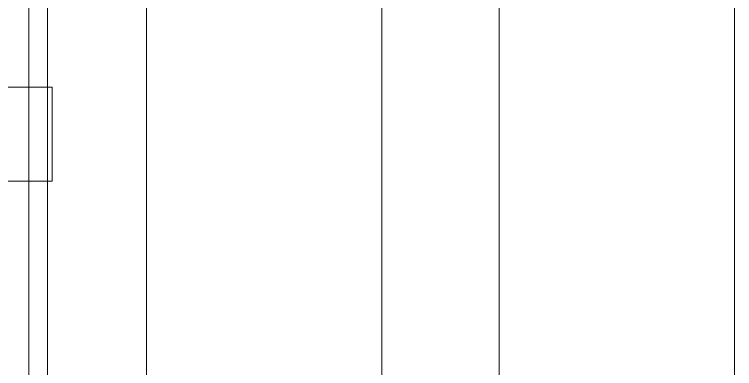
# Model space of a CAD drawing. Header units: millimetres. Extents: x -191664 to 191490, y -197311 to 10263.
# Drawn here: x 1393.9 to 1700, y -30899.7 to -30749.1 of the extents above; entities that cross this region are included whole.
import ezdxf

# ---------------------------------------------------------------- set-up
doc = ezdxf.new("R2010")
doc.units = ezdxf.units.MM
doc.layers.add('frontal_secador', color=7, linetype='Continuous', lineweight=0)

msp = doc.modelspace()

# ---------------------------------------------------------------- linework, layer by layer
at = {"layer": 'frontal_secador', "color": 253, "true_color": 0xa6b3ba}
for p, q in [((1600, -31975), (1600, -29010)), ((1700, -31975), (1700, -29010)), ((1400, -30920), (1400, -30650))]:
    msp.add_line(p, q, dxfattribs=at)
at = {"layer": 'frontal_secador', "color": 254, "true_color": 0xd8e0dc}
msp.add_line((1400, -31335), (1400, -29065), dxfattribs=at)
at = {"layer": 'frontal_secador', "color": 251, "true_color": 0x536a64}
msp.add_line((1400, -31350), (1400, -29100), dxfattribs=at)
at = {"layer": 'frontal_secador', "color": 252, "true_color": 0x798e91}
msp.add_line((1550, -30920), (1550, -30320), dxfattribs=at)
at = {"layer": 'frontal_secador', "color": 253, "true_color": 0x8d9da5}
for p, q in [((1408, -30650), (1408, -30920)), ((1450, -30650), (1450, -30920))]:
    msp.add_line(p, q, dxfattribs=at)
at = {"layer": 'frontal_secador', "color": 142, "true_color": 0x159eb4}
for p, q in [((1360, -30780), (1410, -30780)), ((1410, -30820), (1410, -30780)), ((1360, -30820), (1410, -30820))]:
    msp.add_line(p, q, dxfattribs=at)

doc.saveas('drawing.dxf')
